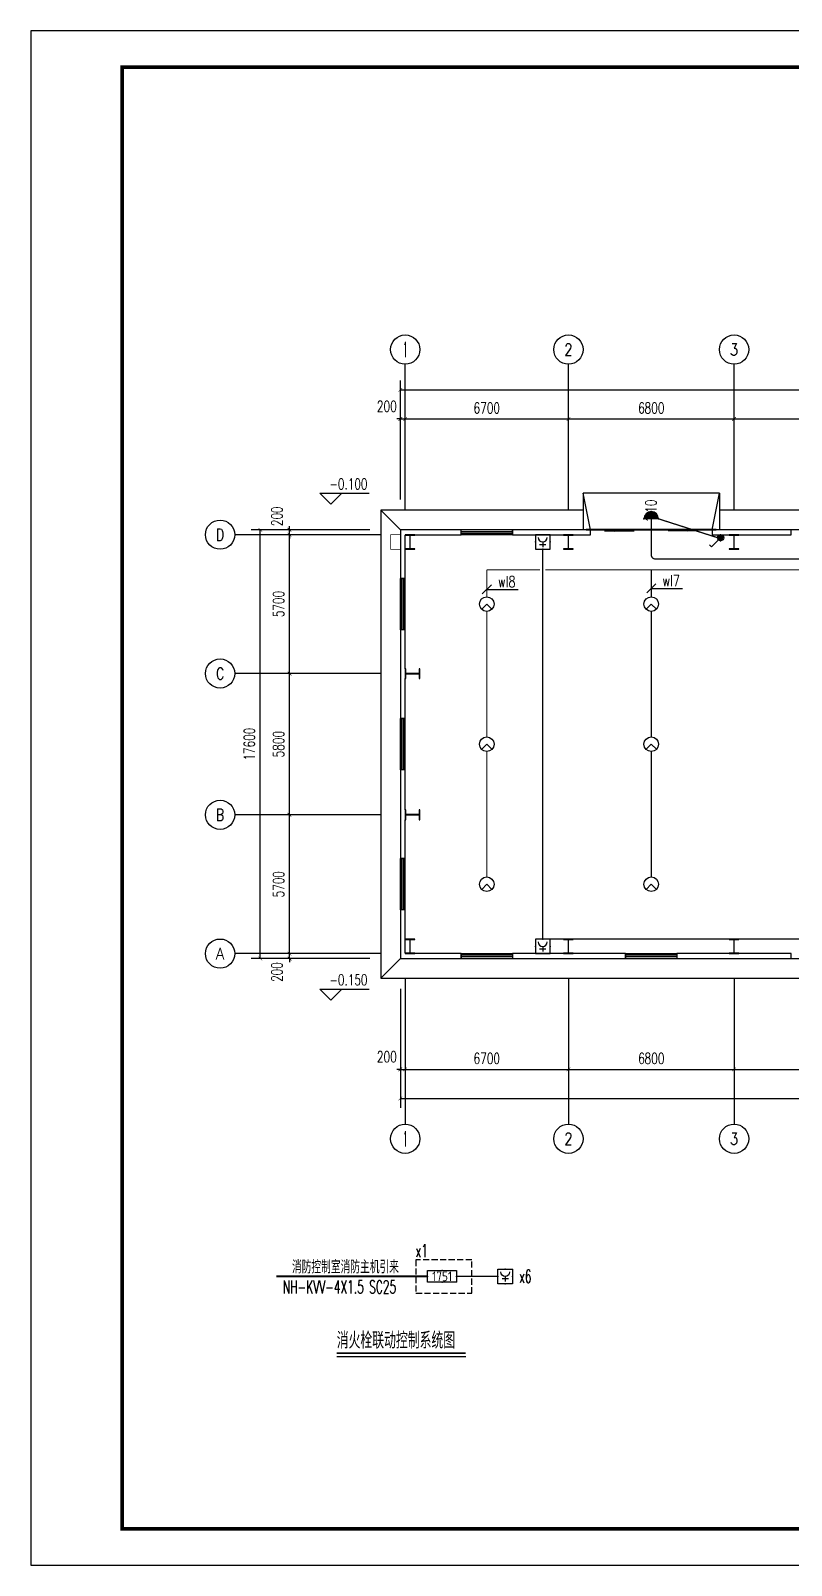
# Model space of a CAD drawing. Extents: x 1728470 to 1835391, y -157368 to 197905.
# Drawn here: x 1728675 to 1759900, y 41451 to 104451 of the extents above; entities that cross this region are included whole.
import ezdxf
from ezdxf.enums import TextEntityAlignment as Align

# ---------------------------------------------------------------- set-up
doc = ezdxf.new("R2010")
doc.units = 0
doc.header["$LTSCALE"] = 1000
doc.header["$MEASUREMENT"] = 0
doc.linetypes.add('CONTINOUS', pattern=[0])
doc.linetypes.add('DASH', pattern=[0.35, 0.25, -0.1])
doc.layers.get('0').update_dxf_attribs({"linetype": 'CONTINUOUS'})
doc.layers.get('DEFPOINTS').update_dxf_attribs({"linetype": 'CONTINUOUS'})
for name, color, linetype in [('AXIS', 3, 'CONTINUOUS'), ('AXIS_TEXT', 7, 'CONTINUOUS'), ('COLUMN', 99, 'CONTINUOUS'), ('DIM-照明', 4, 'CONTINUOUS'), ('DIM_ELEV', 3, 'CONTINUOUS'), ('DIM_SYMB', 3, 'CONTINUOUS'), ('DOTLN', 2, 'CONTINUOUS'), ('EQUIP-消防', 3, 'CONTINUOUS'), ('EQUIP-照明', 3, 'CONTINUOUS'), ('EQUIP-箱柜', 3, 'CONTINUOUS'), ('EQUIP_标注', 4, 'CONTINUOUS'), ('GROUND', 2, 'CONTINUOUS'), ('PUB_TEXT', 7, 'CONTINUOUS'), ('PUB_TITLE', 4, 'CONTINUOUS'), ('STAIR', 2, 'CONTINUOUS'), ('TWT_TEXT', 7, 'CONTINUOUS'), ('WALL', 9, 'CONTINUOUS'), ('WINDOW', 99, 'CONTINUOUS'), ('WIRE-照明', 1, 'CONTINUOUS')]:
    doc.layers.add(name, color=color, linetype=linetype)
doc.styles.add('_TCH_AXIS', font='COMPLEX', dxfattribs={"bigfont": 'GBCBIG'})
doc.styles.add('_TCH_DIM', font='SIMPLEX', dxfattribs={"bigfont": 'GBCBIG'})
doc.styles.add('_TCH_LABEL', font='COMPLEX', dxfattribs={"bigfont": 'GBCBIG'})
doc.styles.add('_TEL_DIM', font='SIMPLEX', dxfattribs={"width": 0.8, "height": 3.5, "bigfont": 'HZTXT'})
doc.styles.add('COMPLEX', font='COMPLEX')
doc.styles.add('DIM_FONT', font='SIMPLEX', dxfattribs={"width": 0.7, "bigfont": 'GBCBIG'})
doc.styles.get("Standard").update_dxf_attribs({"font": 'gbenor.shx', "bigfont": 'gbcbig.shx'})
doc.styles.add('STY53', font='COMPLEX', dxfattribs={"width": 0.6, "bigfont": 'HZTXT'})
doc.dimstyles.new('DIMN150', dxfattribs={"dimscale": 1.5, "dimtxt": 300, "dimasz": 100, "dimexe": 250, "dimexo": 300, "dimgap": 150, "dimtad": 1, "dimdec": 0, "dimzin": 0, "dimtxsty": 'DIM_FONT', "dimblk": 'ARCHTICK', "dimcen": 0.09, "dimclrt": 7, "dimazin": 3, "dimtfac": 1, "dimtdec": 0, "dimtix": 1, "dimtmove": 0, "dimatfit": 3, "dimtolj": 1, "dimtzin": 0})

# ---------------------------------------------------------------- blocks, each defined once
blk = doc.blocks.new('_AXISO')
blk.add_circle((0, 0), 0.5)
at = {"layer": 'AXIS_TEXT', "style": 'COMPLEX', "width": 1.041667}
blk.add_attdef('A', text='', height=0.56, dxfattribs=at).set_placement((-0.25, -0.28), (0.25, -0.28), align=Align.FIT)
blk = doc.blocks.new('_ARCHTICK')
at = {"color": 0, "linetype": 'BYBLOCK', "const_width": 0.15}
blk.add_lwpolyline([(-0.5, -0.5), (0.5, 0.5)], dxfattribs=at)
blk = doc.blocks.new('*D48')
at = {"layer": 'AXIS', "color": 0}
for p, q in [((1913817, 67450), (1913817, 62575)), ((1968417, 67450), (1968417, 62575)), ((1913817, 62950), (1968417, 62950))]:
    blk.add_line(p, q, dxfattribs=at)
at = {"layer": 'DEFPOINTS', "color": 0}
for p in [(1913817, 67900), (1968417, 67900), (1968417, 62950)]:
    blk.add_point(p, dxfattribs=at)
at = {"layer": 'AXIS', "color": 0, "xscale": 150, "yscale": 150, "zscale": 150, "rotation": 180}
blk.add_blockref('_ARCHTICK', (1913817, 62950), dxfattribs=at)
at = {"layer": 'AXIS', "color": 0, "xscale": 150, "yscale": 150, "zscale": 150}
blk.add_blockref('_ARCHTICK', (1968417, 62950), dxfattribs=at)
at = {"layer": 'AXIS', "color": 7, "insert": (1941117, 63400), "char_height": 450, "attachment_point": 5, "style": 'DIM_FONT'}
blk.add_mtext('\\A1;54600', dxfattribs=at)
blk = doc.blocks.new('*D49')
at = {"layer": 'AXIS', "color": 0}
for p, q in [((1913817, 67450), (1913817, 63775)), ((1914017, 67450), (1914017, 63775)), ((1913817, 64150), (1913667, 64150)), ((1913817, 64150), (1914017, 64150)), ((1914017, 64150), (1914167, 64150))]:
    blk.add_line(p, q, dxfattribs=at)
at = {"layer": 'DEFPOINTS', "color": 0}
for p in [(1913817, 67900), (1914017, 67900), (1914017, 64150)]:
    blk.add_point(p, dxfattribs=at)
at = {"layer": 'AXIS', "color": 0, "xscale": 150, "yscale": 150, "zscale": 150}
blk.add_blockref('_ARCHTICK', (1913817, 64150), dxfattribs=at)
at = {"layer": 'AXIS', "color": 0, "xscale": 150, "yscale": 150, "zscale": 150, "rotation": 180}
blk.add_blockref('_ARCHTICK', (1914017, 64150), dxfattribs=at)
at = {"layer": 'AXIS', "color": 7, "insert": (1913262, 64668), "char_height": 450, "attachment_point": 5, "style": 'DIM_FONT'}
blk.add_mtext('\\A1;200', dxfattribs=at)
blk = doc.blocks.new('*D50')
at = {"layer": 'AXIS', "color": 0}
for p, q in [((1914017, 67450), (1914017, 63775)), ((1920717, 67450), (1920717, 63775)), ((1914017, 64150), (1920717, 64150))]:
    blk.add_line(p, q, dxfattribs=at)
at = {"layer": 'DEFPOINTS', "color": 0}
for p in [(1914017, 67900), (1920717, 67900), (1920717, 64150)]:
    blk.add_point(p, dxfattribs=at)
at = {"layer": 'AXIS', "color": 0, "xscale": 150, "yscale": 150, "zscale": 150, "rotation": 180}
blk.add_blockref('_ARCHTICK', (1914017, 64150), dxfattribs=at)
at = {"layer": 'AXIS', "color": 0, "xscale": 150, "yscale": 150, "zscale": 150}
blk.add_blockref('_ARCHTICK', (1920717, 64150), dxfattribs=at)
at = {"layer": 'AXIS', "color": 7, "insert": (1917367, 64600), "char_height": 450, "attachment_point": 5, "style": 'DIM_FONT'}
blk.add_mtext('\\A1;6700', dxfattribs=at)
blk = doc.blocks.new('*D51')
at = {"layer": 'AXIS', "color": 0}
for p, q in [((1920717, 67450), (1920717, 63775)), ((1927517, 67450), (1927517, 63775)), ((1920717, 64150), (1927517, 64150))]:
    blk.add_line(p, q, dxfattribs=at)
at = {"layer": 'DEFPOINTS', "color": 0}
for p in [(1920717, 67900), (1927517, 67900), (1927517, 64150)]:
    blk.add_point(p, dxfattribs=at)
at = {"layer": 'AXIS', "color": 0, "xscale": 150, "yscale": 150, "zscale": 150, "rotation": 180}
blk.add_blockref('_ARCHTICK', (1920717, 64150), dxfattribs=at)
at = {"layer": 'AXIS', "color": 0, "xscale": 150, "yscale": 150, "zscale": 150}
blk.add_blockref('_ARCHTICK', (1927517, 64150), dxfattribs=at)
at = {"layer": 'AXIS', "color": 7, "insert": (1924117, 64600), "char_height": 450, "attachment_point": 5, "style": 'DIM_FONT'}
blk.add_mtext('\\A1;6800', dxfattribs=at)
blk = doc.blocks.new('*D52')
at = {"layer": 'AXIS', "color": 0}
for p, q in [((1927517, 67450), (1927517, 63775)), ((1934317, 67450), (1934317, 63775)), ((1927517, 64150), (1934317, 64150))]:
    blk.add_line(p, q, dxfattribs=at)
at = {"layer": 'DEFPOINTS', "color": 0}
for p in [(1927517, 67900), (1934317, 67900), (1934317, 64150)]:
    blk.add_point(p, dxfattribs=at)
at = {"layer": 'AXIS', "color": 0, "xscale": 150, "yscale": 150, "zscale": 150, "rotation": 180}
blk.add_blockref('_ARCHTICK', (1927517, 64150), dxfattribs=at)
at = {"layer": 'AXIS', "color": 0, "xscale": 150, "yscale": 150, "zscale": 150}
blk.add_blockref('_ARCHTICK', (1934317, 64150), dxfattribs=at)
at = {"layer": 'AXIS', "color": 7, "insert": (1930917, 64600), "char_height": 450, "attachment_point": 5, "style": 'DIM_FONT'}
blk.add_mtext('\\A1;6800', dxfattribs=at)
blk = doc.blocks.new('*D59')
at = {"layer": 'AXIS', "color": 0}
for p, q in [((1913817, 87550), (1913817, 92425)), ((1913817, 92050), (1968417, 92050)), ((1968417, 87550), (1968417, 92425))]:
    blk.add_line(p, q, dxfattribs=at)
at = {"layer": 'DEFPOINTS', "color": 0}
for p in [(1968417, 92050), (1913817, 87100), (1968417, 87100)]:
    blk.add_point(p, dxfattribs=at)
at = {"layer": 'AXIS', "color": 0, "xscale": 150, "yscale": 150, "zscale": 150, "rotation": 180}
blk.add_blockref('_ARCHTICK', (1913817, 92050), dxfattribs=at)
at = {"layer": 'AXIS', "color": 0, "xscale": 150, "yscale": 150, "zscale": 150}
blk.add_blockref('_ARCHTICK', (1968417, 92050), dxfattribs=at)
at = {"layer": 'AXIS', "color": 7, "insert": (1941117, 92500), "char_height": 450, "attachment_point": 5, "style": 'DIM_FONT'}
blk.add_mtext('\\A1;54600', dxfattribs=at)
blk = doc.blocks.new('*D60')
at = {"layer": 'AXIS', "color": 0}
for p, q in [((1913817, 90850), (1913667, 90850)), ((1913817, 87550), (1913817, 91225)), ((1913817, 90850), (1914017, 90850)), ((1914017, 87550), (1914017, 91225)), ((1914017, 90850), (1914167, 90850))]:
    blk.add_line(p, q, dxfattribs=at)
at = {"layer": 'DEFPOINTS', "color": 0}
for p in [(1914017, 90850), (1913817, 87100), (1914017, 87100)]:
    blk.add_point(p, dxfattribs=at)
at = {"layer": 'AXIS', "color": 0, "xscale": 150, "yscale": 150, "zscale": 150}
blk.add_blockref('_ARCHTICK', (1913817, 90850), dxfattribs=at)
at = {"layer": 'AXIS', "color": 0, "xscale": 150, "yscale": 150, "zscale": 150, "rotation": 180}
blk.add_blockref('_ARCHTICK', (1914017, 90850), dxfattribs=at)
at = {"layer": 'AXIS', "color": 7, "insert": (1913262, 91368), "char_height": 450, "attachment_point": 5, "style": 'DIM_FONT'}
blk.add_mtext('\\A1;200', dxfattribs=at)
blk = doc.blocks.new('*D61')
at = {"layer": 'AXIS', "color": 0}
for p, q in [((1914017, 87550), (1914017, 91225)), ((1914017, 90850), (1920717, 90850)), ((1920717, 87550), (1920717, 91225))]:
    blk.add_line(p, q, dxfattribs=at)
at = {"layer": 'DEFPOINTS', "color": 0}
for p in [(1920717, 90850), (1914017, 87100), (1920717, 87100)]:
    blk.add_point(p, dxfattribs=at)
at = {"layer": 'AXIS', "color": 0, "xscale": 150, "yscale": 150, "zscale": 150, "rotation": 180}
blk.add_blockref('_ARCHTICK', (1914017, 90850), dxfattribs=at)
at = {"layer": 'AXIS', "color": 0, "xscale": 150, "yscale": 150, "zscale": 150}
blk.add_blockref('_ARCHTICK', (1920717, 90850), dxfattribs=at)
at = {"layer": 'AXIS', "color": 7, "insert": (1917367, 91300), "char_height": 450, "attachment_point": 5, "style": 'DIM_FONT'}
blk.add_mtext('\\A1;6700', dxfattribs=at)
blk = doc.blocks.new('*D62')
at = {"layer": 'AXIS', "color": 0}
for p, q in [((1920717, 87550), (1920717, 91225)), ((1920717, 90850), (1927517, 90850)), ((1927517, 87550), (1927517, 91225))]:
    blk.add_line(p, q, dxfattribs=at)
at = {"layer": 'DEFPOINTS', "color": 0}
for p in [(1927517, 90850), (1920717, 87100), (1927517, 87100)]:
    blk.add_point(p, dxfattribs=at)
at = {"layer": 'AXIS', "color": 0, "xscale": 150, "yscale": 150, "zscale": 150, "rotation": 180}
blk.add_blockref('_ARCHTICK', (1920717, 90850), dxfattribs=at)
at = {"layer": 'AXIS', "color": 0, "xscale": 150, "yscale": 150, "zscale": 150}
blk.add_blockref('_ARCHTICK', (1927517, 90850), dxfattribs=at)
at = {"layer": 'AXIS', "color": 7, "insert": (1924117, 91300), "char_height": 450, "attachment_point": 5, "style": 'DIM_FONT'}
blk.add_mtext('\\A1;6800', dxfattribs=at)
blk = doc.blocks.new('*D63')
at = {"layer": 'AXIS', "color": 0}
for p, q in [((1927517, 87550), (1927517, 91225)), ((1927517, 90850), (1934317, 90850)), ((1934317, 87550), (1934317, 91225))]:
    blk.add_line(p, q, dxfattribs=at)
at = {"layer": 'DEFPOINTS', "color": 0}
for p in [(1934317, 90850), (1927517, 87100), (1934317, 87100)]:
    blk.add_point(p, dxfattribs=at)
at = {"layer": 'AXIS', "color": 0, "xscale": 150, "yscale": 150, "zscale": 150, "rotation": 180}
blk.add_blockref('_ARCHTICK', (1927517, 90850), dxfattribs=at)
at = {"layer": 'AXIS', "color": 0, "xscale": 150, "yscale": 150, "zscale": 150}
blk.add_blockref('_ARCHTICK', (1934317, 90850), dxfattribs=at)
at = {"layer": 'AXIS', "color": 7, "insert": (1930917, 91300), "char_height": 450, "attachment_point": 5, "style": 'DIM_FONT'}
blk.add_mtext('\\A1;6800', dxfattribs=at)
blk = doc.blocks.new('*D76')
at = {"layer": 'AXIS', "color": 0}
for p, q in [((1912567, 86300), (1907692, 86300)), ((1908067, 68700), (1908067, 86300)), ((1912567, 68700), (1907692, 68700))]:
    blk.add_line(p, q, dxfattribs=at)
at = {"layer": 'DEFPOINTS', "color": 0}
for p in [(1908067, 86300), (1913017, 86300), (1913017, 68700)]:
    blk.add_point(p, dxfattribs=at)
at = {"layer": 'AXIS', "color": 0, "xscale": 150, "yscale": 150, "zscale": 150}
for p, rotation in [((1908067, 86300), 90), ((1908067, 68700), 270)]:
    blk.add_blockref('_ARCHTICK', p, dxfattribs=dict(at, rotation=rotation))
at = {"layer": 'AXIS', "color": 7, "insert": (1907617, 77500), "char_height": 450, "attachment_point": 5, "rotation": 90, "style": 'DIM_FONT'}
blk.add_mtext('\\A1;17600', dxfattribs=at)
blk = doc.blocks.new('*D77')
at = {"layer": 'AXIS', "color": 0}
for p, q in [((1912567, 68900), (1908892, 68900)), ((1912567, 68700), (1908892, 68700)), ((1909267, 68900), (1909267, 69050)), ((1909267, 68700), (1909267, 68900)), ((1909267, 68700), (1909267, 68550))]:
    blk.add_line(p, q, dxfattribs=at)
at = {"layer": 'DEFPOINTS', "color": 0}
for p in [(1909267, 68900), (1913017, 68900), (1913017, 68700)]:
    blk.add_point(p, dxfattribs=at)
at = {"layer": 'AXIS', "color": 0, "xscale": 150, "yscale": 150, "zscale": 150}
for p, rotation in [((1909267, 68900), 270), ((1909267, 68700), 90)]:
    blk.add_blockref('_ARCHTICK', p, dxfattribs=dict(at, rotation=rotation))
at = {"layer": 'AXIS', "color": 7, "insert": (1908749, 68145), "char_height": 450, "attachment_point": 5, "rotation": 90, "style": 'DIM_FONT'}
blk.add_mtext('\\A1;200', dxfattribs=at)
blk = doc.blocks.new('*D78')
at = {"layer": 'AXIS', "color": 0}
for p, q in [((1912567, 74600), (1908892, 74600)), ((1909267, 68900), (1909267, 74600)), ((1912567, 68900), (1908892, 68900))]:
    blk.add_line(p, q, dxfattribs=at)
at = {"layer": 'DEFPOINTS', "color": 0}
for p in [(1909267, 74600), (1913017, 74600), (1913017, 68900)]:
    blk.add_point(p, dxfattribs=at)
at = {"layer": 'AXIS', "color": 0, "xscale": 150, "yscale": 150, "zscale": 150}
for p, rotation in [((1909267, 74600), 90), ((1909267, 68900), 270)]:
    blk.add_blockref('_ARCHTICK', p, dxfattribs=dict(at, rotation=rotation))
at = {"layer": 'AXIS', "color": 7, "insert": (1908817, 71750), "char_height": 450, "attachment_point": 5, "rotation": 90, "style": 'DIM_FONT'}
blk.add_mtext('\\A1;5700', dxfattribs=at)
blk = doc.blocks.new('*D79')
at = {"layer": 'AXIS', "color": 0}
for p, q in [((1912567, 80400), (1908892, 80400)), ((1909267, 74600), (1909267, 80400)), ((1912567, 74600), (1908892, 74600))]:
    blk.add_line(p, q, dxfattribs=at)
at = {"layer": 'DEFPOINTS', "color": 0}
for p in [(1909267, 80400), (1913017, 80400), (1913017, 74600)]:
    blk.add_point(p, dxfattribs=at)
at = {"layer": 'AXIS', "color": 0, "xscale": 150, "yscale": 150, "zscale": 150}
for p, rotation in [((1909267, 80400), 90), ((1909267, 74600), 270)]:
    blk.add_blockref('_ARCHTICK', p, dxfattribs=dict(at, rotation=rotation))
at = {"layer": 'AXIS', "color": 7, "insert": (1908817, 77500), "char_height": 450, "attachment_point": 5, "rotation": 90, "style": 'DIM_FONT'}
blk.add_mtext('\\A1;5800', dxfattribs=at)
blk = doc.blocks.new('*D80')
at = {"layer": 'AXIS', "color": 0}
for p, q in [((1912567, 86100), (1908892, 86100)), ((1909267, 80400), (1909267, 86100)), ((1912567, 80400), (1908892, 80400))]:
    blk.add_line(p, q, dxfattribs=at)
at = {"layer": 'DEFPOINTS', "color": 0}
for p in [(1909267, 86100), (1913017, 86100), (1913017, 80400)]:
    blk.add_point(p, dxfattribs=at)
at = {"layer": 'AXIS', "color": 0, "xscale": 150, "yscale": 150, "zscale": 150}
for p, rotation in [((1909267, 86100), 90), ((1909267, 80400), 270)]:
    blk.add_blockref('_ARCHTICK', p, dxfattribs=dict(at, rotation=rotation))
at = {"layer": 'AXIS', "color": 7, "insert": (1908817, 83250), "char_height": 450, "attachment_point": 5, "rotation": 90, "style": 'DIM_FONT'}
blk.add_mtext('\\A1;5700', dxfattribs=at)
blk = doc.blocks.new('*D81')
at = {"layer": 'AXIS', "color": 0}
for p, q in [((1909267, 86300), (1909267, 86450)), ((1912567, 86300), (1908892, 86300)), ((1912567, 86100), (1908892, 86100)), ((1909267, 86100), (1909267, 86300)), ((1909267, 86100), (1909267, 85950))]:
    blk.add_line(p, q, dxfattribs=at)
at = {"layer": 'DEFPOINTS', "color": 0}
for p in [(1909267, 86300), (1913017, 86300), (1913017, 86100)]:
    blk.add_point(p, dxfattribs=at)
at = {"layer": 'AXIS', "color": 0, "xscale": 150, "yscale": 150, "zscale": 150}
for p, rotation in [((1909267, 86300), 270), ((1909267, 86100), 90)]:
    blk.add_blockref('_ARCHTICK', p, dxfattribs=dict(at, rotation=rotation))
at = {"layer": 'AXIS', "color": 7, "insert": (1908749, 86855), "char_height": 450, "attachment_point": 5, "rotation": 90, "style": 'DIM_FONT'}
blk.add_mtext('\\A1;200', dxfattribs=at)
blk = doc.blocks.new('$TCHSYS$WIN2D')
for p, q in [((-0.5, 0.5), (0.5, 0.5)), ((-0.5, 0.5), (-0.5, -0.5)), ((0.5, 0.5), (0.5, -0.5)), ((0.5, 0.167), (-0.5, 0.167)), ((0.5, -0.167), (-0.5, -0.167)), ((-0.5, -0.5), (0.5, -0.5))]:
    blk.add_line(p, q)
blk = doc.blocks.new('$DORLIB2D$00000130')
at = {"color": 0, "linetype": 'CONTINUOUS'}
for p, q in [((-0.533, 0.66), (-0.533, 0.513)), ((0, 0.66), (-0.533, 0.66)), ((0, 0.513), (0, 0.66)), ((0.533, 0.66), (0, 0.66)), ((0.533, 0.66), (0.533, 0.513)), ((0, 0.513), (-0.533, 0.513)), ((0.533, 0.513), (0, 0.513)), ((-0.385, 0.269), (-0.14, 0.269)), ((-0.385, 0.269), (-0.3, 0.214)), ((-0.3, 0.214), (-0.3, 0.269)), ((0.385, 0.269), (0.14, 0.269)), ((0.3, 0.214), (0.3, 0.269)), ((0.385, 0.269), (0.3, 0.214))]:
    blk.add_line(p, q, dxfattribs=at)
blk = doc.blocks.new('$EQUIP$00001176')
for q in [(-0.35, -0.35), (0.35, -0.35)]:
    blk.add_line((0, 0), q)
blk.add_circle((0, 0), 0.5)
at = {"style": '_TCH_LABEL', "flags": 9}
blk.add_attdef('A', (0, 0), '', height=0.00002, dxfattribs=at)
blk = doc.blocks.new('$EQUIP$00001168')
blk.add_line((-0.5, 0), (0.5, 0))
blk.add_arc((0, 0), 0.5, 180, 0)
for p in [(-0.5, 0), (0, 0), (0.5, 0), (0, -0.5)]:
    blk.add_point(p)
for points in [[(0.43, -0.25), (-0.43, -0.25), (0.5, 0), (-0.5, 0)], [(0.25, -0.43), (-0.25, -0.43), (0.43, -0.25), (-0.43, -0.25)], [(0, -0.5), (0, -0.5), (0.25, -0.43), (-0.25, -0.43)]]:
    blk.add_solid(points)
at = {"flags": 9}
blk.add_attdef('A', (0, 0), '', height=0.00002, dxfattribs=at)
blk = doc.blocks.new('$EQUIP$00001962')
for p, q in [((0.15, 0.36), (0.63, 0.83)), ((0.63, 0.83), (0.77, 0.69))]:
    blk.add_line(p, q)
blk.add_circle((0, 0.21), 0.208)
for p in [(-0.21, 0.21), (0, 0.42), (0, 0), (0.21, 0.21)]:
    blk.add_point(p)
for points in [[(-0.18, 0.31), (0.18, 0.31), (-0.21, 0.21), (0.21, 0.21)], [(-0.18, 0.1), (0.18, 0.1), (-0.21, 0.21), (0.21, 0.21)], [(-0.1, 0.39), (0.1, 0.39), (-0.18, 0.31), (0.18, 0.31)], [(-0.1, 0.03), (0.1, 0.03), (-0.18, 0.1), (0.18, 0.1)], [(0, 0.42), (0, 0.42), (-0.1, 0.39), (0.1, 0.39)], [(0, 0), (0, 0), (-0.1, 0.03), (0.1, 0.03)]]:
    blk.add_solid(points)
blk = doc.blocks.new('$EQUIP$00001712')
for p, q in [((-0.5, 1), (-0.5, 0)), ((0.5, 1), (-0.5, 1)), ((-0.5, 0), (0.5, 0)), ((-0.22, 0.33), (0.22, 0.33)), ((0, 0.5), (0, 0.15)), ((0.5, 0), (0.5, 1))]:
    blk.add_line(p, q)
blk.add_arc((0, 0.8), 0.3, 180, 0)
for p in [(-0.5, 0.5), (0, 1), (0, 0), (0.5, 0.5)]:
    blk.add_point(p)
at = {"flags": 1}
blk.add_attdef('B', text='', height=0.4, dxfattribs=at).set_placement((0.73, 0.3), align=Align.MIDDLE_CENTER)
blk = doc.blocks.new('$EQUIP$00002656')
for p, q in [((-0.5, 1), (-0.5, 0)), ((0.5, 1), (-0.5, 1)), ((-0.5, 0), (0.5, 0)), ((-0.22, 0.33), (0.22, 0.33)), ((0, 0.5), (0, 0.15)), ((0.5, 0), (0.5, 1))]:
    blk.add_line(p, q)
at = {"const_width": 0.04}
blk.add_lwpolyline([(-0.5, 1), (0.5, 1), (0.5, 0), (-0.5, 0), (-0.5, 1), (0.5, 1)], dxfattribs=at)
blk.add_arc((0, 0.8), 0.3, 180, 0)
for p in [(-0.5, 0.5), (0, 1), (0, 0), (0.5, 0.5)]:
    blk.add_point(p)
at = {"color": 7, "flags": 1}
blk.add_attdef('B', text='', height=0.4, dxfattribs=at).set_placement((0.76, 0.29), align=Align.MIDDLE_CENTER)
blk = doc.blocks.new('$EQUIP$00002700')
for p, q in [((-0.75, 0.6), (-0.75, 0)), ((0.75, 0.6), (-0.75, 0.6)), ((-0.75, 0), (0.75, 0)), ((0.75, 0), (0.75, 0.6))]:
    blk.add_line(p, q)
at = {"const_width": 0.04}
blk.add_lwpolyline([(-0.75, 0.6), (-0.75, 0), (0.75, 0), (0.75, 0.6), (-0.75, 0.6), (-0.75, 0)], dxfattribs=at)
for p in [(-0.75, 0.3), (0, 0.6), (0, 0), (0.75, 0.3)]:
    blk.add_point(p)
at = {"color": 7}
blk.add_attdef('$TEXT$', text='', height=0.5, dxfattribs=at).set_placement((0, 0.3), align=Align.MIDDLE_CENTER)
blk = doc.blocks.new('DFW32')
at = {"color": 8, "const_width": 30}
blk.add_lwpolyline([(1913816.8, 85500.2), (1913416.8, 85500.2), (1913416.8, 86100.2), (1913816.8, 86100.2)], dxfattribs=at)
at = {"layer": 'AXIS', "color": 8}
for p, q in [((1914016.8, 87100.2), (1914016.8, 93100.2)), ((1920716.8, 87100.2), (1920716.8, 93100.2)), ((1927516.8, 87100.2), (1927516.8, 93100.2)), ((1913016.8, 86100.2), (1907016.8, 86100.2)), ((1913016.8, 80400.2), (1907016.8, 80400.2)), ((1913016.8, 74600.2), (1907016.8, 74600.2)), ((1913016.8, 68900.2), (1907016.8, 68900.2)), ((1914016.8, 67900.2), (1914016.8, 61900.2)), ((1920716.8, 67900.2), (1920716.8, 61900.2)), ((1927516.8, 67900.2), (1927516.8, 61900.2))]:
    blk.add_line(p, q, dxfattribs=at)
at = {"layer": 'COLUMN', "color": 8}
for p, q in [((1914416.8, 86100.2), (1914016.8, 86100.2)), ((1914016.8, 86100.2), (1914016.8, 86078.2)), ((1914016.8, 86078.2), (1914205.8, 86078.2)), ((1914205.8, 86078.2), (1914210.8, 86073.2)), ((1914210.8, 86073.2), (1914210.8, 85527.2)), ((1914222.8, 86073.2), (1914227.8, 86078.2)), ((1914222.8, 85527.2), (1914222.8, 86073.2)), ((1914227.8, 86078.2), (1914416.8, 86078.2)), ((1914416.8, 86078.2), (1914416.8, 86100.2)), ((1920916.8, 86100.2), (1920516.8, 86100.2)), ((1920516.8, 86100.2), (1920516.8, 86078.2)), ((1920516.8, 86078.2), (1920705.8, 86078.2)), ((1920705.8, 86078.2), (1920710.8, 86073.2)), ((1920710.8, 86073.2), (1920710.8, 85527.2)), ((1920722.8, 86073.2), (1920727.8, 86078.2)), ((1920722.8, 85527.2), (1920722.8, 86073.2)), ((1920727.8, 86078.2), (1920916.8, 86078.2)), ((1920916.8, 86078.2), (1920916.8, 86100.2)), ((1927716.8, 86100.2), (1927316.8, 86100.2)), ((1927316.8, 86100.2), (1927316.8, 86078.2)), ((1927316.8, 86078.2), (1927505.8, 86078.2)), ((1927505.8, 86078.2), (1927510.8, 86073.2)), ((1927510.8, 86073.2), (1927510.8, 85527.2)), ((1927522.8, 86073.2), (1927527.8, 86078.2)), ((1927522.8, 85527.2), (1927522.8, 86073.2)), ((1927527.8, 86078.2), (1927716.8, 86078.2)), ((1927716.8, 86078.2), (1927716.8, 86100.2)), ((1914205.8, 85522.2), (1914016.8, 85522.2)), ((1914016.8, 85522.2), (1914016.8, 85500.2)), ((1914016.8, 85500.2), (1914416.8, 85500.2)), ((1914210.8, 85527.2), (1914205.8, 85522.2)), ((1914227.8, 85522.2), (1914222.8, 85527.2)), ((1914416.8, 85522.2), (1914227.8, 85522.2)), ((1914416.8, 85500.2), (1914416.8, 85522.2)), ((1920705.8, 85522.2), (1920516.8, 85522.2)), ((1920516.8, 85522.2), (1920516.8, 85500.2)), ((1920516.8, 85500.2), (1920916.8, 85500.2)), ((1920710.8, 85527.2), (1920705.8, 85522.2)), ((1920727.8, 85522.2), (1920722.8, 85527.2)), ((1920916.8, 85522.2), (1920727.8, 85522.2)), ((1920916.8, 85500.2), (1920916.8, 85522.2)), ((1927505.8, 85522.2), (1927316.8, 85522.2)), ((1927316.8, 85522.2), (1927316.8, 85500.2)), ((1927316.8, 85500.2), (1927716.8, 85500.2)), ((1927510.8, 85527.2), (1927505.8, 85522.2)), ((1927527.8, 85522.2), (1927522.8, 85527.2)), ((1927716.8, 85522.2), (1927527.8, 85522.2)), ((1927716.8, 85500.2), (1927716.8, 85522.2)), ((1914038.8, 80594.2), (1914016.8, 80594.2)), ((1914016.8, 80594.2), (1914016.8, 80194.2)), ((1914016.8, 80194.2), (1914038.8, 80194.2)), ((1914038.8, 80405.2), (1914038.8, 80594.2)), ((1914043.8, 80400.2), (1914038.8, 80405.2)), ((1914038.8, 80383.2), (1914043.8, 80388.2)), ((1914038.8, 80194.2), (1914038.8, 80383.2)), ((1914589.8, 80400.2), (1914043.8, 80400.2)), ((1914043.8, 80388.2), (1914589.8, 80388.2)), ((1914594.8, 80405.2), (1914589.8, 80400.2)), ((1914589.8, 80388.2), (1914594.8, 80383.2)), ((1914616.8, 80594.2), (1914594.8, 80594.2)), ((1914594.8, 80594.2), (1914594.8, 80405.2)), ((1914594.8, 80383.2), (1914594.8, 80194.2)), ((1914594.8, 80194.2), (1914616.8, 80194.2)), ((1914616.8, 80194.2), (1914616.8, 80594.2)), ((1914038.8, 74800.2), (1914016.8, 74800.2)), ((1914016.8, 74800.2), (1914016.8, 74400.2)), ((1914016.8, 74400.2), (1914038.8, 74400.2)), ((1914038.8, 74611.2), (1914038.8, 74800.2)), ((1914043.8, 74606.2), (1914038.8, 74611.2)), ((1914038.8, 74589.2), (1914043.8, 74594.2)), ((1914038.8, 74400.2), (1914038.8, 74589.2)), ((1914589.8, 74606.2), (1914043.8, 74606.2)), ((1914043.8, 74594.2), (1914589.8, 74594.2)), ((1914594.8, 74611.2), (1914589.8, 74606.2)), ((1914589.8, 74594.2), (1914594.8, 74589.2)), ((1914616.8, 74800.2), (1914594.8, 74800.2)), ((1914594.8, 74800.2), (1914594.8, 74611.2)), ((1914594.8, 74589.2), (1914594.8, 74400.2)), ((1914594.8, 74400.2), (1914616.8, 74400.2)), ((1914616.8, 74400.2), (1914616.8, 74800.2)), ((1914416.8, 69500.2), (1914016.8, 69500.2)), ((1914016.8, 69500.2), (1914016.8, 69478.2)), ((1914016.8, 69478.2), (1914205.8, 69478.2)), ((1914205.8, 69478.2), (1914210.8, 69473.2)), ((1914210.8, 69473.2), (1914210.8, 68927.2)), ((1914222.8, 69473.2), (1914227.8, 69478.2)), ((1914222.8, 68927.2), (1914222.8, 69473.2)), ((1914227.8, 69478.2), (1914416.8, 69478.2)), ((1914416.8, 69478.2), (1914416.8, 69500.2)), ((1920916.8, 69500.2), (1920516.8, 69500.2)), ((1920516.8, 69500.2), (1920516.8, 69478.2)), ((1920516.8, 69478.2), (1920705.8, 69478.2)), ((1920705.8, 69478.2), (1920710.8, 69473.2)), ((1920710.8, 69473.2), (1920710.8, 68927.2)), ((1920722.8, 69473.2), (1920727.8, 69478.2)), ((1920722.8, 68927.2), (1920722.8, 69473.2)), ((1920727.8, 69478.2), (1920916.8, 69478.2)), ((1920916.8, 69478.2), (1920916.8, 69500.2)), ((1927716.8, 69500.2), (1927316.8, 69500.2)), ((1927316.8, 69500.2), (1927316.8, 69478.2)), ((1927316.8, 69478.2), (1927505.8, 69478.2)), ((1927505.8, 69478.2), (1927510.8, 69473.2)), ((1927510.8, 69473.2), (1927510.8, 68927.2)), ((1927522.8, 69473.2), (1927527.8, 69478.2)), ((1927522.8, 68927.2), (1927522.8, 69473.2)), ((1927527.8, 69478.2), (1927716.8, 69478.2)), ((1927716.8, 69478.2), (1927716.8, 69500.2)), ((1914205.8, 68922.2), (1914016.8, 68922.2)), ((1914016.8, 68922.2), (1914016.8, 68900.2)), ((1914016.8, 68900.2), (1914416.8, 68900.2)), ((1914210.8, 68927.2), (1914205.8, 68922.2)), ((1914227.8, 68922.2), (1914222.8, 68927.2)), ((1914416.8, 68922.2), (1914227.8, 68922.2)), ((1914416.8, 68900.2), (1914416.8, 68922.2)), ((1920705.8, 68922.2), (1920516.8, 68922.2)), ((1920516.8, 68922.2), (1920516.8, 68900.2)), ((1920516.8, 68900.2), (1920916.8, 68900.2)), ((1920710.8, 68927.2), (1920705.8, 68922.2)), ((1920727.8, 68922.2), (1920722.8, 68927.2)), ((1920916.8, 68922.2), (1920727.8, 68922.2)), ((1920916.8, 68900.2), (1920916.8, 68922.2)), ((1927505.8, 68922.2), (1927316.8, 68922.2)), ((1927316.8, 68922.2), (1927316.8, 68900.2)), ((1927316.8, 68900.2), (1927716.8, 68900.2)), ((1927510.8, 68927.2), (1927505.8, 68922.2)), ((1927527.8, 68922.2), (1927522.8, 68927.2)), ((1927716.8, 68922.2), (1927527.8, 68922.2)), ((1927716.8, 68900.2), (1927716.8, 68922.2))]:
    blk.add_line(p, q, dxfattribs=at)
at = {"layer": 'DIM_ELEV', "color": 8}
for p, q in [((1910968.5, 87350.7), (1910518.5, 87800.7)), ((1910518.5, 87800.7), (1912538.3, 87800.7)), ((1910968.5, 87350.7), (1911418.5, 87800.7)), ((1910968.5, 66992.2), (1910518.5, 67442.2)), ((1910518.5, 67442.2), (1912538.3, 67442.2)), ((1910968.5, 66992.2), (1911418.5, 67442.2))]:
    blk.add_line(p, q, dxfattribs=at)
at = {"layer": 'DIM_SYMB', "color": 8}
blk.add_lwpolyline([(1924484.3, 86495.2, 0, 0, 0), (1924484.3, 87168.7, 120, 0, 0), (1924484.3, 87618.7, 0, 0, 0)], format="xyseb", dxfattribs=at)
at = {"layer": 'GROUND', "color": 8}
for p, q in [((1921316.8, 87100.2), (1913016.8, 87100.2)), ((1913016.8, 87100.2), (1913016.8, 67900.2)), ((1913816.8, 86300.2), (1913016.8, 87100.2)), ((1955316.8, 87100.2), (1926916.8, 87100.2)), ((1921316.8, 86300.2), (1913816.8, 86300.2)), ((1913816.8, 86300.2), (1913816.8, 68700.2)), ((1955316.8, 86300.2), (1926916.8, 86300.2)), ((1913816.8, 68700.2), (1913016.8, 67900.2)), ((1913816.8, 68700.2), (1968416.8, 68700.2)), ((1913016.8, 67900.2), (1969216.8, 67900.2))]:
    blk.add_line(p, q, dxfattribs=at)
at = {"layer": 'STAIR', "color": 8}
for p, q in [((1926916.8, 87800.2), (1921316.8, 87800.2)), ((1921316.8, 87800.2), (1921316.8, 86300.2)), ((1921616.8, 86300.2), (1921316.8, 87800.2)), ((1926616.8, 86300.2), (1926916.8, 87800.2)), ((1926916.8, 87800.2), (1926916.8, 86300.2)), ((1926916.8, 86300.2), (1921316.8, 86300.2))]:
    blk.add_line(p, q, dxfattribs=at)
at = {"layer": 'WALL', "color": 8}
for p, q in [((1913816.8, 86300.2), (1913816.8, 84300.2)), ((1916316.8, 86300.2), (1913816.8, 86300.2)), ((1914016.8, 85522.2), (1914016.8, 86078.2)), ((1914416.8, 86100.2), (1916316.8, 86100.2)), ((1916316.8, 86100.2), (1916316.8, 86300.2)), ((1920716.8, 86300.2), (1918416.8, 86300.2)), ((1918416.8, 86300.2), (1918416.8, 86100.2)), ((1918416.8, 86100.2), (1920516.8, 86100.2)), ((1921616.8, 86300.2), (1920716.8, 86300.2)), ((1920916.8, 86100.2), (1921616.8, 86100.2)), ((1921616.8, 86100.2), (1921616.8, 86300.2)), ((1927516.8, 86300.2), (1926616.8, 86300.2)), ((1926616.8, 86300.2), (1926616.8, 86100.2)), ((1926616.8, 86100.2), (1927316.8, 86100.2)), ((1929866.8, 86300.2), (1927516.8, 86300.2)), ((1927716.8, 86100.2), (1929866.8, 86100.2)), ((1929866.8, 86100.2), (1929866.8, 86300.2)), ((1914016.8, 84300.2), (1914016.8, 85500.2)), ((1913816.8, 84300.2), (1914016.8, 84300.2)), ((1914016.8, 82200.2), (1913816.8, 82200.2)), ((1913816.8, 82200.2), (1913816.8, 80394.2)), ((1914016.8, 80594.2), (1914016.8, 82200.2)), ((1913816.8, 80394.2), (1913816.8, 78550.2)), ((1914016.8, 78550.2), (1914016.8, 80194.2)), ((1913816.8, 78550.2), (1914016.8, 78550.2)), ((1914016.8, 76450.2), (1913816.8, 76450.2)), ((1913816.8, 76450.2), (1913816.8, 74600.2)), ((1914016.8, 74800.2), (1914016.8, 76450.2)), ((1913816.8, 74600.2), (1913816.8, 72800.2)), ((1914016.8, 72800.2), (1914016.8, 74400.2)), ((1913816.8, 72800.2), (1914016.8, 72800.2)), ((1914016.8, 70700.2), (1913816.8, 70700.2)), ((1913816.8, 70700.2), (1913816.8, 68700.2)), ((1914016.8, 69500.2), (1914016.8, 70700.2)), ((1914016.8, 68922.2), (1914016.8, 69478.2)), ((1913816.8, 68700.2), (1916316.8, 68700.2)), ((1916316.8, 68900.2), (1914416.8, 68900.2)), ((1916316.8, 68700.2), (1916316.8, 68900.2)), ((1920516.8, 68900.2), (1918416.8, 68900.2)), ((1918416.8, 68900.2), (1918416.8, 68700.2)), ((1918416.8, 68700.2), (1920716.8, 68700.2)), ((1920716.8, 68700.2), (1923066.8, 68700.2)), ((1923066.8, 68900.2), (1920916.8, 68900.2)), ((1923066.8, 68700.2), (1923066.8, 68900.2)), ((1927316.8, 68900.2), (1925166.8, 68900.2)), ((1925166.8, 68900.2), (1925166.8, 68700.2)), ((1925166.8, 68700.2), (1927516.8, 68700.2)), ((1927516.8, 68700.2), (1929866.8, 68700.2)), ((1929866.8, 68900.2), (1927716.8, 68900.2)), ((1929866.8, 68700.2), (1929866.8, 68900.2))]:
    blk.add_line(p, q, dxfattribs=at)
at = {"layer": 'AXIS', "color": 8}
ref = blk.add_blockref('_AXISO', (1914016.8, 93700.2), dxfattribs=dict(at, xscale=1200, yscale=1200, zscale=1200))
ref.add_attrib('A', '1', dxfattribs={"layer": 'AXIS_TEXT', "color": 8, "height": 624.4, "style": '_TCH_AXIS', "width": 0.555556}).set_placement((1913942.4, 93388), (1914091.1, 93388), align=Align.FIT)
ref = blk.add_blockref('_AXISO', (1920716.8, 93700.2), dxfattribs=dict(at, xscale=1200, yscale=1200, zscale=1200))
ref.add_attrib('A', '2', dxfattribs={"layer": 'AXIS_TEXT', "color": 8, "height": 493.2, "style": '_TCH_AXIS'}).set_placement((1920552.4, 93453.6), (1920881.2, 93453.6), align=Align.FIT)
ref = blk.add_blockref('_AXISO', (1927516.8, 93700.2), dxfattribs=dict(at, xscale=1200, yscale=1200, zscale=1200))
ref.add_attrib('A', '3', dxfattribs={"layer": 'AXIS_TEXT', "color": 8, "height": 493.2, "style": '_TCH_AXIS'}).set_placement((1927352.4, 93453.6), (1927681.2, 93453.6), align=Align.FIT)
ref = blk.add_blockref('_AXISO', (1906416.8, 86100.2), dxfattribs=dict(at, xscale=1200, yscale=1200, zscale=1200))
ref.add_attrib('A', 'D', dxfattribs={"layer": 'AXIS_TEXT', "color": 8, "height": 493.2, "style": '_TCH_AXIS', "width": 0.823529}).set_placement((1906252.4, 85853.6), (1906581.2, 85853.6), align=Align.FIT)
ref = blk.add_blockref('_AXISO', (1906416.8, 80400.2), dxfattribs=dict(at, xscale=1200, yscale=1200, zscale=1200))
ref.add_attrib('A', 'C', dxfattribs={"layer": 'AXIS_TEXT', "color": 8, "height": 480.7, "style": '_TCH_AXIS'}).set_placement((1906245.1, 80159.8), (1906588.5, 80159.8), align=Align.FIT)
ref = blk.add_blockref('_AXISO', (1906416.8, 74600.2), dxfattribs=dict(at, xscale=1200, yscale=1200, zscale=1200))
ref.add_attrib('A', 'B', dxfattribs={"layer": 'AXIS_TEXT', "color": 8, "height": 493.2, "style": '_TCH_AXIS', "width": 0.823529}).set_placement((1906252.4, 74353.6), (1906581.2, 74353.6), align=Align.FIT)
ref = blk.add_blockref('_AXISO', (1906416.8, 68900.2), dxfattribs=dict(at, xscale=1200, yscale=1200, zscale=1200))
ref.add_attrib('A', 'A', dxfattribs={"layer": 'AXIS_TEXT', "color": 8, "height": 468.8, "style": '_TCH_AXIS', "width": 0.888889}).set_placement((1906238.2, 68665.8), (1906595.3, 68665.8), align=Align.FIT)
ref = blk.add_blockref('_AXISO', (1914016.8, 61300.2), dxfattribs=dict(at, xscale=1200, yscale=1200, zscale=1200))
ref.add_attrib('A', '1', dxfattribs={"layer": 'AXIS_TEXT', "color": 8, "height": 624.4, "style": '_TCH_AXIS', "width": 0.555556}).set_placement((1913942.4, 60988), (1914091.1, 60988), align=Align.FIT)
ref = blk.add_blockref('_AXISO', (1920716.8, 61300.2), dxfattribs=dict(at, xscale=1200, yscale=1200, zscale=1200))
ref.add_attrib('A', '2', dxfattribs={"layer": 'AXIS_TEXT', "color": 8, "height": 493.2, "style": '_TCH_AXIS'}).set_placement((1920552.4, 61053.6), (1920881.2, 61053.6), align=Align.FIT)
ref = blk.add_blockref('_AXISO', (1927516.8, 61300.2), dxfattribs=dict(at, xscale=1200, yscale=1200, zscale=1200))
ref.add_attrib('A', '3', dxfattribs={"layer": 'AXIS_TEXT', "color": 8, "height": 493.2, "style": '_TCH_AXIS'}).set_placement((1927352.4, 61053.6), (1927681.2, 61053.6), align=Align.FIT)
at = {"layer": 'WINDOW', "color": 8}
for name, p, xscale, yscale, zscale, rotation in [('$DORLIB2D$00000130', (1924116.8, 86200.2), 5000, -200, 5000, 180), ('$TCHSYS$WIN2D', (1917366.8, 86200.2), 2100, 200, 2100, 180), ('$TCHSYS$WIN2D', (1913916.8, 83250.2), -2100, 200, -2100, 270), ('$TCHSYS$WIN2D', (1913916.8, 77500.2), -2100, 200, -2100, 270), ('$TCHSYS$WIN2D', (1913916.8, 71750.2), -2100, 200, -2100, 270)]:
    blk.add_blockref(name, p, dxfattribs=dict(at, xscale=xscale, yscale=yscale, zscale=zscale, rotation=rotation))
at = {"layer": 'WINDOW', "color": 8, "xscale": 2100, "yscale": 200, "zscale": 2100}
for p in [(1917366.8, 68800.2), (1924116.8, 68800.2)]:
    blk.add_blockref('$TCHSYS$WIN2D', p, dxfattribs=at)
at = {"layer": 'PUB_TEXT', "color": 8, "style": '_TCH_DIM', "width": 0.705882}
for s, p in [('-0.100', (1910903.3, 87958.2)), ('-0.150', (1910903.3, 67599.7))]:
    blk.add_text(s, height=446.25, dxfattribs=at).set_placement(p)
blk.add_text('1:10', height=446.25, rotation=90, dxfattribs=at).set_placement((1924326.8, 86599.4))
at = {"layer": 'AXIS', "color": 8}
for p1, p2, distance, picture, middle in [((1913816.8, 87100.2), (1968416.8, 87100.2), 4950, '*D59', (1941116.8, 92500.2)), ((1914016.8, 87100.2), (1920716.8, 87100.2), 3750, '*D61', (1917366.8, 91300.2)), ((1920716.8, 87100.2), (1927516.8, 87100.2), 3750, '*D62', (1924116.8, 91300.2)), ((1927516.8, 87100.2), (1934316.8, 87100.2), 3750, '*D63', (1930916.8, 91300.2)), ((1913016.8, 68700.2), (1913016.8, 86300.2), 4950, '*D76', (1907616.8, 77500.2)), ((1913016.8, 80400.2), (1913016.8, 86100.2), 3750, '*D80', (1908816.8, 83250.2)), ((1913016.8, 74600.2), (1913016.8, 80400.2), 3750, '*D79', (1908816.8, 77500.2)), ((1913016.8, 68900.2), (1913016.8, 74600.2), 3750, '*D78', (1908816.8, 71750.2)), ((1913816.8, 67900.2), (1968416.8, 67900.2), -4950, '*D48', (1941116.8, 63400.2)), ((1914016.8, 67900.2), (1920716.8, 67900.2), -3750, '*D50', (1917366.8, 64600.2)), ((1920716.8, 67900.2), (1927516.8, 67900.2), -3750, '*D51', (1924116.8, 64600.2)), ((1927516.8, 67900.2), (1934316.8, 67900.2), -3750, '*D52', (1930916.8, 64600.2))]:
    dim = blk.add_aligned_dim(p1=p1, p2=p2, distance=distance, dimstyle='DIMN150', dxfattribs=at)
    dim.commit()
    dim.dimension.update_dxf_attribs({"geometry": picture, "text_midpoint": middle})
for base, p1, p2, angle, picture, middle in [((1914016.8, 90850.2), (1913816.8, 87100.2), (1914016.8, 87100.2), 0, '*D60', (1913261.8, 91367.7)), ((1909266.8, 86300.2), (1913016.8, 86100.2), (1913016.8, 86300.2), 90, '*D81', (1908749.3, 86855.2)), ((1909266.8, 68900.2), (1913016.8, 68700.2), (1913016.8, 68900.2), 90, '*D77', (1908749.3, 68145.2)), ((1914016.8, 64150.2), (1913816.8, 67900.2), (1914016.8, 67900.2), 0, '*D49', (1913261.8, 64667.7))]:
    dim = blk.add_linear_dim(base=base, p1=p1, p2=p2, angle=angle, dimstyle='DIMN150', dxfattribs=at)
    dim.commit()
    dim.dimension.update_dxf_attribs({"geometry": picture, "text_midpoint": middle, "dimtype": 161})

msp = doc.modelspace()

# ---------------------------------------------------------------- linework, layer by layer
at = {"layer": 'DIM-照明'}
for p, q in [((1747586, 81702), (1747215, 81331)), ((1754336, 81738), (1753965, 81367))]:
    msp.add_line(p, q, dxfattribs=at)
for points in [[(1747400, 81516), (1747738, 81516), (1748684, 81516)], [(1754150, 81552), (1754488, 81552), (1755434, 81552)]]:
    msp.add_lwpolyline(points, dxfattribs=at)
at = {"layer": 'DOTLN', "linetype": 'DASH'}
msp.add_lwpolyline([(1746783, 53985), (1744491, 53985), (1744491, 52621), (1746783, 52621)], close=True, dxfattribs=at)
at = {"layer": 'EQUIP_标注', "const_width": 70}
msp.add_lwpolyline([(1741239, 50163), (1746532, 50163)], dxfattribs=at)
at = {"layer": 'EQUIP_标注'}
msp.add_lwpolyline([(1741239, 50023), (1746532, 50023)], dxfattribs=at)
at = {"layer": 'PUB_TITLE'}
msp.add_lwpolyline([(1728675, 41451), (1817775, 41451), (1817775, 104451), (1728675, 104451)], close=True, dxfattribs=at)
at = {"layer": 'PUB_TITLE', "const_width": 150}
msp.add_lwpolyline([(1732425, 42951), (1816275, 42951), (1816275, 102951), (1732425, 102951)], close=True, dxfattribs=at)
at = {"layer": 'WIRE-照明', "linetype": 'CONTINUOUS', "const_width": 52.5}
msp.add_lwpolyline([(1754150, 84411), (1754150, 82940, 0.414214), (1754330, 82760), (1770246, 82760)], format="xyb", dxfattribs=at)
at = {"layer": 'WIRE-照明', "linetype": 'CONTINUOUS'}
for points, const_width in [([(1756875, 83636), (1754450, 84411)], 52.5), ([(1749694, 67161), (1749694, 83161)], 52.5), ([(1747400, 81211), (1747400, 82317)], 52.5), ([(1747400, 82317), (1749582, 82317)], 52.5), ([(1749807, 82317), (1770246, 82317)], 52.5), ([(1754150, 81211), (1754150, 82317)], 52.5), ([(1747400, 75461), (1747400, 80611)], 52.5), ([(1754150, 75461), (1754150, 80611)], 52.5), ([(1747400, 69711), (1747400, 74861)], 52.5), ([(1754150, 69711), (1754150, 74861)], 52.5), ([(1749994, 67161), (1770058, 67161)], 52.5), ([(1744971, 53313), (1738765, 53313)], 75)]:
    msp.add_lwpolyline(points, dxfattribs=dict(at, const_width=const_width))
at = {"layer": 'WIRE-照明', "color": 4, "linetype": 'CONTINUOUS', "const_width": 52.5}
msp.add_lwpolyline([(1747857, 53313), (1746159, 53313)], dxfattribs=at)

# ---------------------------------------------------------------- block references
msp.add_blockref('DFW32', (-169967, -2339))
at = {"layer": 'EQUIP-消防', "xscale": 600, "yscale": 600, "zscale": 600}
for p in [(1749694, 83161), (1749694, 66561)]:
    msp.add_blockref('$EQUIP$00001712', p, dxfattribs=at)
at = {"layer": 'EQUIP-消防', "color": 180, "xscale": -600, "yscale": 600, "zscale": 600}
msp.add_blockref('$EQUIP$00002656', (1748157, 53013), dxfattribs=at)
at = {"layer": 'EQUIP-照明', "xscale": 600, "yscale": 600, "zscale": 600, "rotation": 180}
for name, p in [('$EQUIP$00001168', (1754150, 84411)), ('$EQUIP$00001962', (1757000, 83761))]:
    msp.add_blockref(name, p, dxfattribs=at)
at = {"layer": 'EQUIP-照明', "xscale": 600, "yscale": 600, "zscale": 600}
for p in [(1747400, 80911), (1754150, 80911), (1747400, 75161), (1754150, 75161), (1747400, 69411), (1754150, 69411)]:
    msp.add_blockref('$EQUIP$00001176', p, dxfattribs=at)
at = {"layer": 'EQUIP-箱柜', "linetype": 'CONTINOUS'}
ref = msp.add_blockref('$EQUIP$00002700', (1745565, 53075), dxfattribs=dict(at, xscale=-792, yscale=792, zscale=792))
ref.add_attrib('$TEXT$', '1751', dxfattribs={"layer": '0', "color": 7, "height": 396}).set_placement((1745565, 53313), align=Align.MIDDLE_CENTER)

# ---------------------------------------------------------------- texts
at = {"layer": 'DIM-照明', "color": 7, "style": '_TEL_DIM', "width": 0.752941}
for s, p in [('wl8', (1747859, 81611)), ('wl7', (1754609, 81647))]:
    msp.add_text(s, height=446.2, dxfattribs=at).set_placement(p)
at = {"layer": 'TWT_TEXT'}
msp.add_text('消火栓联动控制系统图', height=675.2, dxfattribs=at).set_placement((1741239, 50347))
at = {"layer": 'WIRE-照明', "color": 3, "linetype": 'CONTINUOUS', "style": 'STY53', "width": 0.6}
for s, height, p in [('x1', 532.2, (1744728, 54367)), ('消防控制室消防主机引来', 532.22, (1741596, 53731)), ('x6', 532.2, (1748982, 53311)), ('NH-KVV-4X1.5 SC25', 532.22, (1741346, 52881))]:
    msp.add_text(s, height=height, dxfattribs=at).set_placement(p, align=Align.MIDDLE)

doc.saveas('drawing.dxf')
